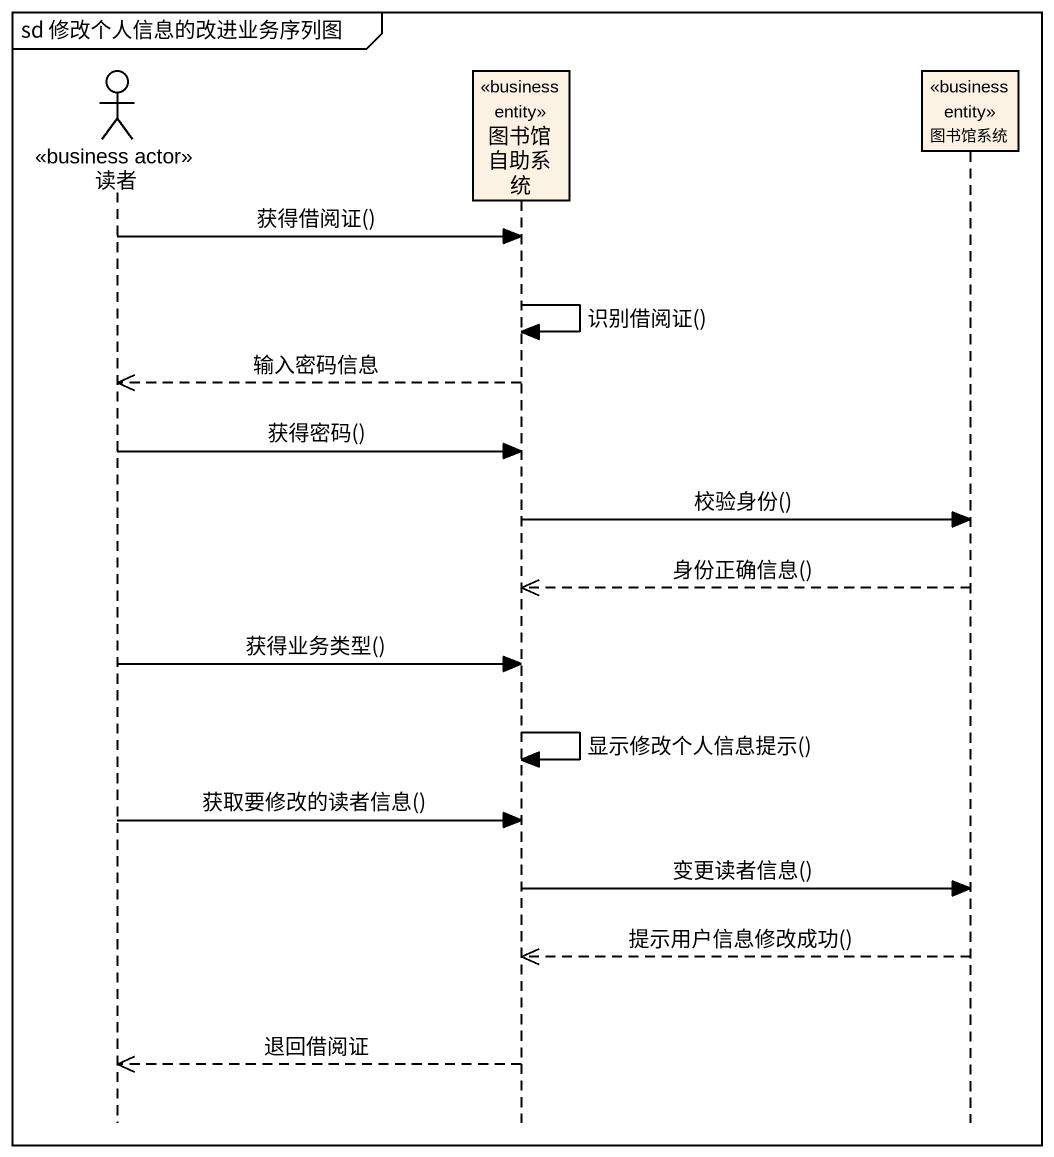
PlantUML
@startuml
mainframe sd 修改个人信息的改进业务序列图
hide footbox
actor 读者 <<business actor>>
participant 图书馆自助系统 <<business entity>>
participant 图书馆系统 <<business entity>>

读者 -> 图书馆自助系统 : 获得借阅证()
图书馆自助系统 -> 图书馆自助系统 : 识别借阅证()
图书馆自助系统 -->> 读者 : 输入密码信息
读者 -> 图书馆自助系统 : 获得密码()
图书馆自助系统 -> 图书馆系统 : 校验身份()
图书馆系统 -->> 图书馆自助系统 : 身份正确信息()
读者 -> 图书馆自助系统 : 获得业务类型()
图书馆自助系统 -> 图书馆自助系统 : 显示修改个人信息提示()
读者 -> 图书馆自助系统 : 获取要修改的读者信息()
图书馆自助系统 -> 图书馆系统 : 变更读者信息()
图书馆系统 -->> 图书馆自助系统 : 提示用户信息修改成功()
图书馆自助系统 -->> 读者 : 退回借阅证
@enduml
